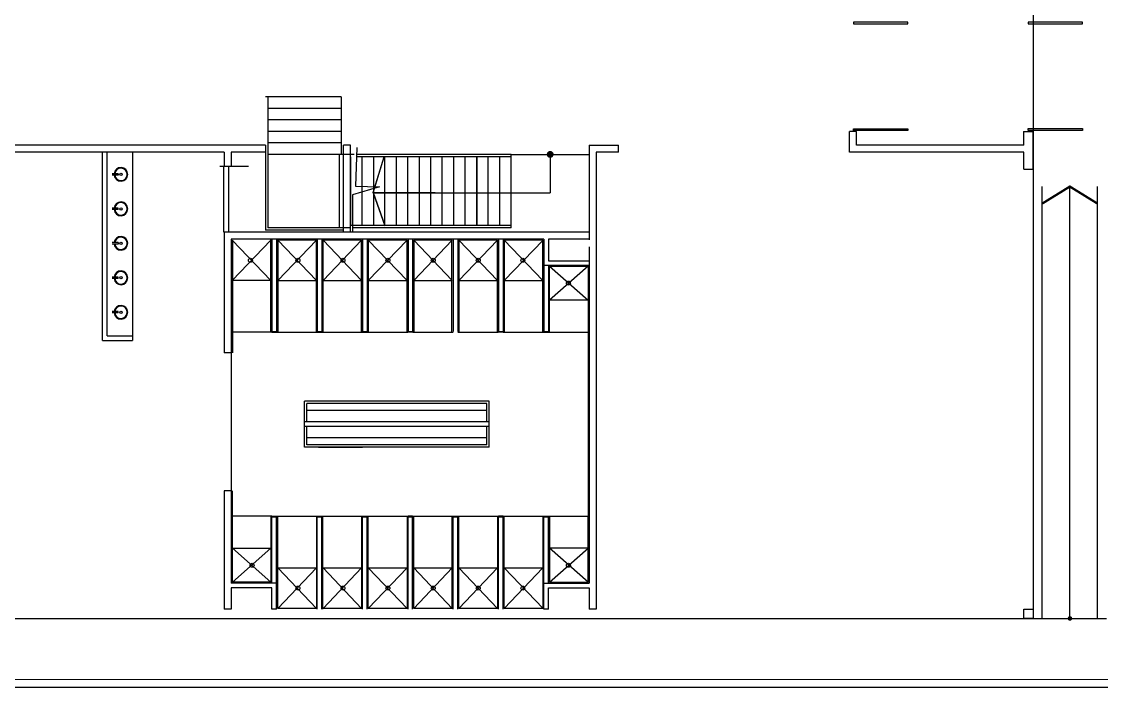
# Model space of a CAD drawing. Header units: millimetres. Extents: x 161 to 540, y 104 to 460.
# Drawn here: x 294.75 to 318.27, y 313.32 to 327.81 of the extents above; entities that cross this region are included whole.
import ezdxf

# ---------------------------------------------------------------- set-up
doc = ezdxf.new("R2010")
doc.units = ezdxf.units.MM
doc.linetypes.add('DASHED2', pattern=[9.525, 6.35, -3.175])
for name, color, linetype in [('00-SANIT', 8, 'Continuous'), ('10-CARP-SLIA', 15, 'Continuous'), ('ARQ', 1, 'Continuous'), ('Muros', 3, 'Continuous')]:
    doc.layers.add(name, color=color, linetype=linetype)
doc.layers.add('000 ALE HATCH', color=253, linetype='Continuous', lineweight=0)

msp = doc.modelspace()

# ---------------------------------------------------------------- linework, layer by layer
at = {"layer": '00-SANIT'}
for p, q in [((297.167, 324.975, 32.329), (297.166, 320.974, -5.716)), ((300.204, 323.077, 51.546), (300.204, 321.07, 60.889)), ((300.304, 323.077, 51.546), (300.304, 321.07, 60.889)), ((301.192, 323.077, 39.113), (301.192, 321.07, 48.457)), ((301.292, 323.077, 39.113), (301.292, 321.07, 48.457)), ((302.179, 323.077, 25.639), (302.179, 321.07, 34.982)), ((302.279, 323.077, 25.639), (302.279, 321.07, 34.982)), ((303.169, 323.077, -15.1), (303.169, 321.07, -5.756)), ((303.269, 323.077, -15.1), (303.269, 321.07, -5.756)), ((304.152, 323.077, -16.471), (304.152, 321.07, -7.127)), ((304.252, 323.077, -16.471), (304.252, 321.07, -7.127)), ((305.141, 323.077, -1.181), (305.141, 321.07, -1.181)), ((305.241, 323.077, -1.181), (305.241, 321.07, -1.181)), ((306.129, 322.508, -41.551), (306.129, 321.07, -13.997)), ((306.229, 322.508, -41.551), (306.229, 321.07, -13.997)), ((300.204, 321.07, -1.07), (300.304, 321.07, 1.07)), ((301.192, 321.07, -1.07), (301.292, 321.07, 1.07)), ((302.179, 321.07, -1.07), (302.279, 321.07, 1.07)), ((303.169, 321.07, -30.418), (303.269, 321.07, -28.278)), ((305.141, 321.07, -1.07), (305.241, 321.07, 1.07)), ((306.129, 321.07, -1.07), (306.229, 321.07, 1.07)), ((304.934, 319.1, 11.25), (300.915, 319.1, -25.18)), ((300.915, 319, -28.047), (300.915, 319.1, -28.047)), ((304.934, 319, 11.317), (300.915, 319, -28.047)), ((304.934, 319, 11.317), (304.934, 319.1, 11.317)), ((300.204, 315.591, 54.194), (300.204, 317.03, 60.889)), ((300.204, 317.03, -1.07), (300.304, 317.03, 1.07)), ((300.304, 315.591, 54.194), (300.304, 317.03, 60.889)), ((301.192, 315.022, 39.113), (301.192, 317.03, 48.457)), ((301.192, 317.03, -1.07), (301.292, 317.03, 1.07)), ((301.292, 315.022, 39.113), (301.292, 317.03, 48.457)), ((302.179, 315.022, 25.639), (302.179, 317.03, 34.982)), ((302.179, 317.03, -1.07), (302.279, 317.03, 1.07)), ((302.279, 315.022, 25.639), (302.279, 317.03, 34.982)), ((303.169, 315.022, -15.1), (303.169, 317.03, -5.756)), ((303.169, 317.03, -30.418), (303.269, 317.03, -28.278)), ((303.269, 315.022, -15.1), (303.269, 317.03, -5.756)), ((304.152, 315.022, -16.471), (304.152, 317.03, -7.127)), ((304.152, 317.03, -9.174), (304.252, 317.03, -7.034)), ((304.252, 315.022, -16.471), (304.252, 317.03, -7.127)), ((305.141, 315.022, -1.181), (305.141, 317.03, -1.181)), ((305.141, 317.03, -1.07), (305.241, 317.03, 1.07)), ((305.241, 315.022, -1.181), (305.241, 317.03, -1.181)), ((306.129, 315.591, -41.551), (306.129, 317.03, -13.997)), ((306.129, 317.03, -1.07), (306.229, 317.03, 1.07)), ((306.229, 315.591, -41.551), (306.229, 317.03, -13.997))]:
    msp.add_line(p, q, dxfattribs=at)
at = {"layer": '000 ALE HATCH'}
msp.add_line((363.915, 313.492), (275.157, 313.492), dxfattribs=at)
at = {"layer": '10-CARP-SLIA', "ltscale": 0.25}
for p, q in [((299.157, 323.227), (299.157, 324.657)), ((299.267, 323.227), (299.267, 324.657)), ((299.317, 320.6), (299.317, 317.6))]:
    msp.add_line(p, q, dxfattribs=at)
at = {"layer": 'ARQ'}
for p, q in [((316.786, 333.822), (316.786, 314.822)), ((301.916, 324.872), (301.916, 323.372)), ((302.051, 325.073), (302.022, 324.233)), ((305.416, 324.872), (302.044, 324.872)), ((305.416, 324.922), (302.046, 324.922)), ((302.166, 324.872), (302.166, 323.372)), ((302.411, 324.085), (302.648, 324.872)), ((302.411, 324.094), (302.646, 324.872)), ((302.416, 324.872), (302.416, 323.372)), ((302.666, 323.372), (302.666, 324.872)), ((302.666, 323.372), (302.666, 324.872)), ((302.916, 323.372), (302.916, 324.872)), ((302.916, 323.372), (302.916, 324.872)), ((303.166, 323.372), (303.166, 324.872)), ((303.166, 323.372), (303.166, 324.872)), ((303.416, 323.372), (303.416, 324.872)), ((303.416, 323.372), (303.416, 324.872)), ((303.416, 323.372), (303.416, 324.872)), ((303.416, 323.372), (303.416, 324.872)), ((303.666, 324.007), (303.666, 324.872)), ((303.666, 323.372), (303.666, 324.872)), ((303.916, 323.372), (303.916, 324.872)), ((303.916, 324.186), (303.916, 324.872)), ((304.166, 323.372), (304.166, 324.872)), ((304.416, 323.372), (304.416, 324.872)), ((304.666, 323.372), (304.666, 324.872)), ((304.666, 324.872), (304.666, 323.372)), ((304.916, 323.372), (304.916, 324.872)), ((305.166, 323.372), (305.166, 324.872)), ((305.416, 323.322), (305.416, 324.922)), ((305.416, 324.922), (307.116, 324.922)), ((306.266, 324.922), (306.266, 324.085)), ((299.693, 324.657), (299.068, 324.657)), ((296.854, 324.501, -2.2), (296.723, 324.501, -2.2)), ((296.854, 324.471, -2.2), (296.723, 324.471, -2.2)), ((296.854, 324.501, -2.2), (296.854, 324.471, -2.2)), ((302.549, 324.214), (301.956, 324.043)), ((302.022, 324.233), (302.549, 324.214)), ((316.986, 314.822), (316.986, 324.222)), ((317.586, 314.822), (317.586, 324.222)), ((318.186, 314.822), (318.186, 324.222)), ((301.956, 324.043), (301.956, 323.227)), ((302.411, 324.094), (302.661, 323.377)), ((303.761, 324.085), (302.411, 324.085)), ((302.411, 324.085), (302.661, 323.368)), ((302.411, 324.085), (306.266, 324.085)), ((296.854, 323.751, -2.2), (296.723, 323.751, -2.2)), ((296.854, 323.721, -2.2), (296.723, 323.721, -2.2)), ((296.854, 323.721, -2.2), (296.854, 323.751, -2.2)), ((301.771, 323.321), (301.771, 323.321)), ((305.416, 323.372), (301.916, 323.372)), ((305.416, 323.322), (301.956, 323.321)), ((305.416, 323.372), (303.121, 323.372)), ((296.854, 323.001, -2.2), (296.723, 323.001, -2.2)), ((296.854, 322.971, -2.2), (296.723, 322.971, -2.2)), ((296.854, 323.001, -2.2), (296.854, 322.971, -2.2)), ((300.178, 323.057, 103.609), (299.337, 322.177, 48.55)), ((299.337, 323.057, 48.55), (300.178, 322.177, 103.609)), ((299.342, 323.057, -7.973), (299.342, 320.6)), ((300.184, 321.05, 84.301), (300.184, 323.077, 84.301)), ((300.33, 323.077, 103.609), (300.33, 321.05, 103.609)), ((300.33, 323.057, 103.609), (301.172, 322.177, 48.55)), ((301.172, 323.057, 48.55), (300.33, 322.177, 103.609)), ((301.172, 323.057, 48.55), (300.33, 323.057, 74.762)), ((301.172, 321.05, 48.55), (301.172, 323.057, 48.55)), ((301.312, 323.077, 39.113), (301.312, 321.05, 48.55)), ((301.318, 323.057, 50.448), (302.158, 322.177, 50.28)), ((302.159, 323.057, 35.075), (301.318, 322.177, 50.448)), ((302.159, 323.057, 35.075), (301.318, 323.057, 50.448)), ((302.159, 321.05, 35.075), (302.159, 323.057, 35.075)), ((303.149, 323.057, -5.663), (302.301, 322.177, 38.97)), ((302.301, 323.057, 38.97), (303.149, 322.177, -5.663)), ((302.301, 323.057, 38.97), (302.301, 321.05, 38.97)), ((303.149, 323.057, -5.663), (302.301, 323.057, 48.948)), ((303.149, 321.05, -5.663), (303.149, 323.057, -5.663)), ((303.295, 323.057, -3.765), (304.131, 322.177, -7.917)), ((304.132, 323.057, -7.034), (303.295, 322.177, -3.765)), ((303.295, 323.057, -3.765), (303.295, 321.05, -3.765)), ((304.132, 323.057, -7.034), (303.295, 323.057, -3.765)), ((304.122, 321.05, -7.034), (304.122, 323.057, -7.034)), ((305.121, 323.057, -1.181), (304.278, 322.177, -5.136)), ((304.278, 323.057, -5.136), (305.121, 322.177, -1.181)), ((304.278, 323.057, -5.136), (304.278, 321.05, -5.136)), ((305.121, 323.057, -1.181), (304.278, 323.057, 2.628)), ((305.121, 321.05, -1.181), (305.121, 323.057, -1.181)), ((305.261, 323.057, -11.028), (306.109, 322.177, -33.579)), ((306.112, 323.057, -33.585), (305.261, 322.177, -11.028)), ((305.261, 323.057, -11.028), (305.261, 321.05, -11.028)), ((306.109, 323.057, -33.579), (305.261, 323.057, -11.028)), ((306.109, 321.05, -33.579), (306.109, 323.057, -33.579)), ((307.096, 322.488, -7.973), (306.249, 321.75, -41.551)), ((306.249, 322.488, -41.551), (307.096, 321.75, -7.973)), ((306.249, 322.488, -41.551), (307.096, 322.488, -7.973)), ((306.249, 321.05, -41.551), (306.249, 322.488, -41.551)), ((307.096, 322.488, -7.973), (307.096, 317.05, -7.973)), ((296.854, 322.251, -2.2), (296.723, 322.251, -2.2)), ((296.854, 322.221, -2.2), (296.723, 322.221, -2.2)), ((296.854, 322.221, -2.2), (296.854, 322.251, -2.2)), ((300.178, 322.177, 91.583), (299.337, 322.177, 48.55)), ((300.178, 322.177, 91.583), (299.337, 322.177, 48.55)), ((300.33, 322.177, 91.583), (301.172, 322.177, 48.55)), ((300.33, 322.177, 91.583), (301.172, 322.177, 48.55)), ((301.292, 322.177, 65.652), (302.158, 322.177, 50.28)), ((301.318, 322.177, 50.448), (302.158, 322.177, 50.28)), ((302.301, 322.177, 50.134), (303.149, 322.177, -5.663)), ((303.292, 322.177, -3.765), (304.131, 322.177, -7.917)), ((304.278, 322.177, -7.321), (305.121, 322.177, -1.181)), ((304.278, 322.177, -33.947), (305.121, 322.177, -17.58)), ((305.241, 322.177, -21.806), (306.113, 322.177, -33.891)), ((305.241, 322.177, -11.028), (306.113, 322.177, -33.579)), ((307.096, 321.75), (306.249, 321.75, -33.579)), ((307.096, 321.75), (306.249, 321.75, -33.579)), ((296.854, 321.501, -2.2), (296.723, 321.501, -2.2)), ((296.854, 321.471, -2.2), (296.723, 321.471, -2.2)), ((296.854, 321.471, -2.2), (296.854, 321.501, -2.2)), ((300.204, 321.05, 92.274), (299.322, 321.05)), ((300.204, 321.05, 59.084), (300.304, 321.05, 60.982)), ((300.304, 321.05, 60.982), (301.294, 321.05, 50.448)), ((301.294, 321.05, 50.448), (302.174, 321.05, 35.075)), ((302.179, 321.05, 33.177), (302.279, 321.05, 35.075)), ((302.279, 321.05, 35.075), (303.164, 321.05, -5.663)), ((303.269, 321.05, -7.561), (303.169, 321.05, -5.663)), ((303.272, 321.05, -3.765), (304.152, 321.05, -8.932)), ((304.252, 321.05, -7.034), (305.136, 321.05, -1.181)), ((305.241, 321.05, -3.079), (305.141, 321.05, -1.181)), ((305.238, 321.05, -11.028), (306.123, 321.05, -33.579)), ((306.123, 321.05, -33.579), (306.129, 321.05, -33.579)), ((306.129, 321.05, -15.512), (306.229, 321.05, -13.614)), ((306.229, 321.05, -33.579), (307.116, 321.05)), ((304.934, 319.55), (300.915, 319.55)), ((300.915, 319.1), (300.915, 319.55)), ((300.965, 319.1), (300.965, 319.5)), ((304.884, 319.5), (300.965, 319.5)), ((304.884, 319.1), (304.884, 319.5)), ((304.934, 319.1), (304.934, 319.55)), ((304.884, 319.35), (300.965, 319.35)), ((300.915, 318.55), (300.915, 319)), ((300.965, 318.6), (300.965, 319)), ((304.884, 318.6), (304.884, 319)), ((304.934, 318.55), (304.934, 319)), ((304.884, 318.75), (300.965, 318.75)), ((304.934, 318.55), (300.915, 318.55)), ((304.884, 318.6), (300.965, 318.6)), ((301.219, 318.55, -24.475), (302.179, 318.55, -13.22)), ((299.342, 315.611, -7.973), (299.342, 317.6, -7.973)), ((300.204, 317.05, 92.274), (299.322, 317.05)), ((300.184, 317.05, 84.301), (300.184, 315.611, 84.301)), ((300.204, 317.05, 59.084), (300.304, 317.05, 60.982)), ((300.304, 317.05, 60.982), (301.294, 317.05, 50.448)), ((300.33, 315.042, 103.609), (300.33, 317.05, 103.609)), ((301.172, 317.05, 48.55), (301.172, 315.042, 48.55)), ((301.294, 317.05, 50.448), (302.174, 317.05, 35.075)), ((301.312, 315.022, 39.113), (301.312, 317.05, 48.55)), ((302.159, 317.05, 35.075), (302.159, 315.042, 35.075)), ((302.179, 317.05, 33.177), (302.279, 317.05, 35.075)), ((302.279, 317.05, 35.075), (303.164, 317.05, -5.663)), ((302.301, 315.042, 38.97), (302.301, 317.05, 38.97)), ((303.149, 317.05, -5.663), (303.149, 315.042, -5.663)), ((303.269, 317.05, -7.561), (303.169, 317.05, -5.663)), ((303.272, 317.05, -3.765), (304.152, 317.05, -8.932)), ((303.295, 315.042, -3.765), (303.295, 317.05, -3.765)), ((304.122, 317.05, -7.034), (304.122, 315.042, -7.034)), ((304.152, 317.05, -8.932), (304.252, 317.05, -7.034)), ((304.252, 317.05, -7.034), (305.136, 317.05, -1.181)), ((304.278, 315.042, -5.136), (304.278, 317.05, -5.136)), ((305.121, 317.05, -1.181), (305.121, 315.042, -1.181)), ((305.241, 317.05, -3.079), (305.141, 317.05, -1.181)), ((305.238, 317.05, -11.028), (306.123, 317.05, -33.579)), ((305.261, 315.042, -11.028), (305.261, 317.05, -11.028)), ((306.109, 317.05, -33.579), (306.109, 315.042, -33.579)), ((306.123, 317.05, -33.579), (306.129, 317.05, -33.579)), ((306.129, 317.05, -15.512), (306.229, 317.05, -13.614)), ((306.229, 317.05, -33.579), (307.116, 317.05)), ((306.249, 317.05, -41.551), (306.249, 315.611, -41.551)), ((307.096, 315.611, -7.973), (307.096, 317.05, -7.973)), ((299.342, 316.35), (300.184, 316.35, 92.274)), ((299.342, 316.35), (300.184, 316.35, 92.274)), ((299.342, 315.611, -7.973), (300.184, 316.35, 84.301)), ((300.184, 315.611, 84.301), (299.342, 316.35, -7.973)), ((307.096, 316.35), (306.249, 316.35, -33.579)), ((307.096, 316.35), (306.249, 316.35, -33.579)), ((307.096, 315.611, -7.973), (306.249, 316.35, -41.551)), ((306.249, 315.611, -41.551), (307.096, 316.35, -7.973)), ((300.33, 315.922, 91.583), (301.172, 315.922, 48.55)), ((300.33, 315.042, 103.609), (301.172, 315.922, 48.55)), ((301.172, 315.042, 48.55), (300.33, 315.922, 103.609)), ((300.33, 315.922, 91.583), (301.172, 315.922, 48.55)), ((301.292, 315.922, 65.652), (302.158, 315.922, 50.28)), ((301.318, 315.042, 50.448), (302.158, 315.922, 50.28)), ((302.159, 315.042, 35.075), (301.318, 315.922, 50.448)), ((301.318, 315.922, 50.448), (302.158, 315.922, 50.28)), ((303.149, 315.042, -5.663), (302.301, 315.922, 38.97)), ((302.301, 315.042, 38.97), (303.149, 315.922, -5.663)), ((302.301, 315.922, 50.134), (303.149, 315.922, -5.663)), ((303.292, 315.922, -3.765), (304.131, 315.922, -7.917)), ((303.295, 315.042, -3.765), (304.131, 315.922, -7.917)), ((304.132, 315.042, -7.034), (303.295, 315.922, -3.765)), ((305.121, 315.042, -1.181), (304.278, 315.922, -5.136)), ((304.278, 315.042, -5.136), (305.121, 315.922, -1.181)), ((304.278, 315.922, -7.321), (305.121, 315.922, -1.181)), ((304.278, 315.922, -33.947), (305.121, 315.922, -17.58)), ((305.241, 315.922, -21.806), (306.113, 315.922, -33.891)), ((305.241, 315.922, -11.028), (306.113, 315.922, -33.579)), ((305.261, 315.042, -11.028), (306.109, 315.922, -33.579)), ((306.112, 315.042, -33.585), (305.261, 315.922, -11.028)), ((300.184, 315.611, 84.301), (299.342, 315.611, -7.973)), ((306.249, 315.611, -41.551), (307.096, 315.611, -7.973)), ((301.172, 315.042, 48.55), (300.33, 315.042, 74.762)), ((302.159, 315.042, 35.075), (301.318, 315.042, 50.448)), ((303.149, 315.042, -5.663), (302.301, 315.042, 48.948)), ((304.132, 315.042, -7.034), (303.295, 315.042, -3.765)), ((305.121, 315.042, -1.181), (304.278, 315.042, 2.628)), ((306.109, 315.042, -33.579), (305.261, 315.042, -11.028)), ((278.017, 314.822), (316.786, 314.822)), ((283.666, 314.822), (316.586, 314.822)), ((316.786, 314.822), (318.386, 314.822)), ((363.915, 313.322), (275.457, 313.322))]:
    msp.add_line(p, q, dxfattribs=at)
at = {"layer": 'ARQ', "linetype": 'DASHED2'}
for p, q in [((301.716, 326.172), (300.066, 326.172)), ((300.118, 326.172), (300.118, 323.321)), ((301.716, 326.172), (300.118, 326.172)), ((301.716, 326.172), (301.716, 324.922)), ((301.716, 325.922), (300.118, 325.922)), ((301.716, 325.672), (300.118, 325.672)), ((301.716, 325.422), (300.118, 325.422)), ((301.716, 325.172), (300.118, 325.172)), ((300.066, 324.972), (300.066, 323.269)), ((301.716, 324.922), (300.118, 324.922)), ((300.118, 324.922), (300.118, 323.321)), ((300.118, 324.922), (300.118, 323.321)), ((301.666, 324.922), (301.666, 323.321)), ((301.993, 324.922), (301.716, 324.922)), ((301.766, 323.27), (300.066, 323.269)), ((301.916, 323.321), (300.118, 323.321))]:
    msp.add_line(p, q, dxfattribs=at)
at = {"layer": 'ARQ', "elevation": 7.534}
for points in [[(312.875, 327.801), (312.875, 327.761), (314.06, 327.761), (314.06, 327.801), (312.875, 327.801)], [(316.675, 327.802), (316.675, 327.762), (317.86, 327.762), (317.86, 327.802), (316.675, 327.802)], [(312.875, 325.441), (312.875, 325.481), (314.06, 325.481), (314.06, 325.441), (312.875, 325.441)], [(316.675, 325.442), (316.675, 325.482), (317.86, 325.482), (317.86, 325.442), (316.675, 325.442)]]:
    msp.add_lwpolyline(points, dxfattribs=at)
at = {"layer": 'ARQ'}
for points, const_width, elevation in [([(306.266, 324.959, 1), (306.266, 324.884, 1)], 0.075, -0.357), ([(317.613, 314.822, -1), (317.563, 314.822, -1)], 0.05, 7.534)]:
    msp.add_lwpolyline(points, format="xyb", close=True, dxfattribs=dict(at, const_width=const_width, elevation=elevation))
at = {"layer": 'ARQ', "const_width": 0.05}
msp.add_lwpolyline([(318.186, 323.852), (317.586, 324.222), (316.986, 323.852)], dxfattribs=at)
at = {"layer": 'ARQ'}
for centre, radius in [((296.915, 324.486, -2.2), 0.025), ((296.915, 323.736, -2.2), 0.025), ((296.915, 322.986, -2.2), 0.025), ((299.737, 322.617, -5.707), 0.0429), ((300.771, 322.617, -5.707), 0.0429), ((301.752, 322.617, -10.425), 0.0429), ((302.731, 322.617, -8.486), 0.0429), ((303.718, 322.617, -5.841), 0.0429), ((304.699, 322.617, 3.143), 0.0429), ((305.67, 322.617, 0.787), 0.0429), ((296.915, 322.236, -2.2), 0.025), ((306.664, 322.12, -7.973), 0.0429), ((296.915, 321.486, -2.2), 0.025), ((299.773, 315.979, -7.973), 0.0429), ((306.664, 315.979, -7.973), 0.0429), ((300.771, 315.482, -5.707), 0.0429), ((301.752, 315.482, -10.425), 0.0429), ((302.731, 315.482, -8.486), 0.0429), ((303.718, 315.482, -5.841), 0.0429), ((304.699, 315.482, 3.143), 0.0429), ((305.67, 315.482, 0.787), 0.0429)]:
    msp.add_circle(centre, radius, dxfattribs=at)
for centre, radius, start, end in [((296.915, 324.486, -2.2), 0.15, 185.7392, 174.2608), ((296.915, 324.486, -2.2), 0.136, 186.312, 173.688), ((296.915, 323.736, -2.2), 0.15, 185.7392, 174.2608), ((296.915, 323.736, -2.2), 0.136, 186.312, 173.688), ((296.915, 322.986, -2.2), 0.15, 185.7392, 174.2608), ((296.915, 322.986, -2.2), 0.136, 186.312, 173.688), ((296.915, 322.236, -2.2), 0.15, 185.7392, 174.2608), ((296.915, 322.236, -2.2), 0.136, 186.312, 173.688), ((296.915, 321.486, -2.2), 0.15, 185.7392, 174.2608), ((296.915, 321.486, -2.2), 0.136, 186.312, 173.688)]:
    msp.add_arc(centre, radius, start, end, dxfattribs=at)
at = {"layer": 'Muros'}
for p, q in [((312.786, 324.972), (312.786, 325.422)), ((312.936, 325.422), (312.786, 325.422)), ((312.936, 325.122), (312.936, 325.422)), ((316.575, 325.422), (316.775, 325.422)), ((316.586, 325.122), (316.586, 325.422)), ((316.586, 325.422), (316.786, 325.422)), ((316.786, 324.6), (316.786, 325.422)), ((300.066, 325.122), (292.266, 325.12)), ((298.236, 325.122), (296.436, 325.122)), ((300.066, 325.122), (300.066, 324.971)), ((301.766, 323.227), (301.766, 325.122)), ((301.916, 325.122), (301.766, 325.122)), ((301.916, 323.227), (301.916, 325.122)), ((307.116, 325.122), (307.116, 323.059)), ((307.116, 325.122), (307.754, 325.122)), ((307.754, 324.972), (307.754, 325.122)), ((316.586, 325.122), (312.936, 325.122)), ((299.167, 324.972), (278.217, 324.972)), ((298.136, 324.972), (296.436, 324.972)), ((296.516, 320.874), (296.516, 324.972)), ((296.616, 320.974), (296.616, 324.972)), ((299.167, 324.972), (299.167, 324.657)), ((300.066, 324.972), (299.317, 324.972)), ((299.317, 324.972), (299.317, 324.657)), ((307.754, 324.972), (307.266, 324.972)), ((307.266, 324.972), (307.266, 315.022)), ((316.586, 324.972), (312.786, 324.972)), ((316.586, 324.972), (312.936, 324.972)), ((316.586, 324.6), (316.586, 324.972)), ((299.317, 324.657), (299.167, 324.657)), ((316.586, 324.6), (316.786, 324.6)), ((299.167, 323.227), (299.167, 320.6)), ((307.116, 323.227), (299.167, 323.227)), ((299.317, 323.227), (299.167, 323.227)), ((299.317, 323.077), (299.317, 320.6)), ((306.129, 323.077), (299.317, 323.077)), ((306.129, 323.077, -33.579), (306.129, 322.508, -33.579)), ((307.116, 323.077), (306.229, 323.077)), ((306.229, 323.077, -33.579), (306.229, 322.608, -33.579)), ((306.229, 323.077, -33.579), (306.229, 322.608, -33.579)), ((307.116, 322.909), (307.116, 315.591)), ((306.129, 322.508, -33.579), (307.116, 322.508)), ((306.229, 322.608, -33.579), (307.116, 322.608)), ((306.691, 322.508), (307.116, 322.508)), ((296.516, 320.874), (297.166, 320.874)), ((296.616, 320.974), (297.166, 320.974)), ((297.166, 320.974), (297.166, 320.874)), ((299.317, 320.6), (299.167, 320.6)), ((299.167, 317.6), (299.167, 315.022)), ((299.317, 317.6), (299.167, 317.6)), ((299.317, 317.6), (299.317, 315.591)), ((300.304, 315.591, 92.274), (299.317, 315.591)), ((299.317, 315.491), (299.317, 315.022)), ((300.205, 315.491, 92.274), (299.317, 315.491)), ((300.205, 315.022, 92.274), (300.205, 315.491, 92.274)), ((300.304, 315.022, 92.274), (300.304, 315.591, 92.274)), ((306.129, 315.022, -33.579), (306.129, 315.591, -33.579)), ((306.129, 315.591, -33.579), (307.116, 315.591)), ((306.229, 315.491, -33.579), (307.116, 315.491)), ((306.229, 315.022, -33.579), (306.229, 315.491, -33.579)), ((306.691, 315.591), (307.116, 315.591)), ((307.116, 315.491), (307.116, 315.022)), ((299.317, 315.022), (299.167, 315.022, -15.586)), ((300.304, 315.022, 102.597), (300.205, 315.022, 92.274)), ((306.229, 315.022, -33.579), (306.129, 315.022, -37.363)), ((307.266, 315.022, 5.677), (307.116, 315.022)), ((316.586, 314.822), (316.586, 315.022)), ((316.586, 315.022), (316.786, 315.022)), ((316.586, 314.822), (316.586, 315.022)), ((316.586, 315.022), (316.786, 315.022)), ((316.786, 315.022), (316.786, 314.822)), ((316.786, 315.022), (316.786, 314.822)), ((316.786, 314.822), (316.586, 314.822)), ((316.786, 314.822), (316.586, 314.822))]:
    msp.add_line(p, q, dxfattribs=at)

doc.saveas('drawing.dxf')
